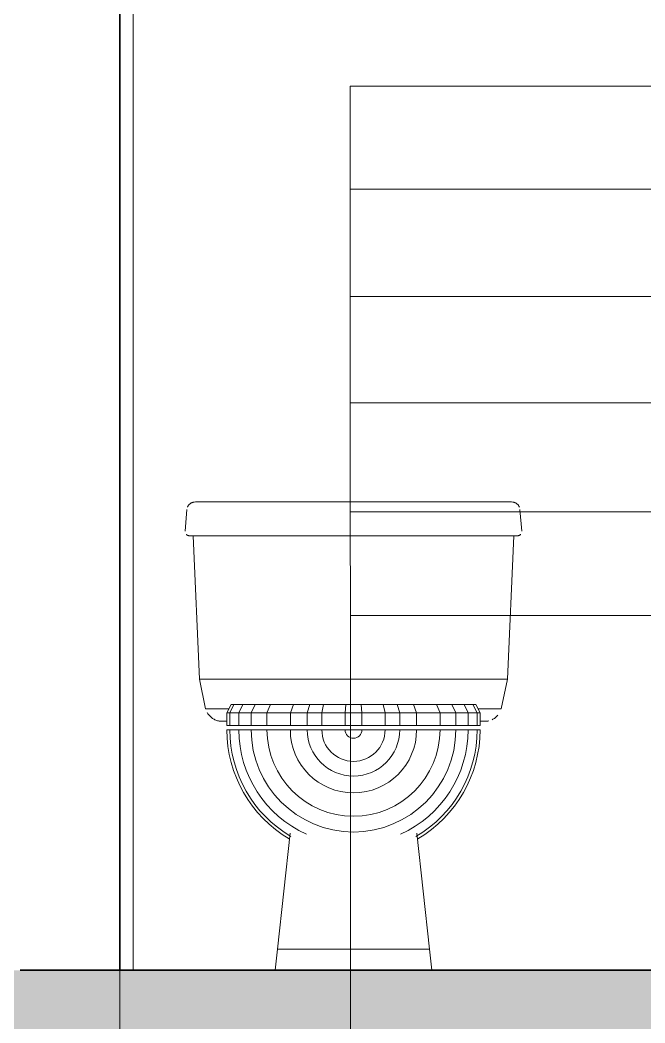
# Model space of a CAD drawing. Header units: millimetres. Extents: x 1373 to 40779, y 1939 to 6439.
# Drawn here: x 25234.3 to 25328.3, y 4767.8 to 4918.8 of the extents above; entities that cross this region are included whole.
import ezdxf

# ---------------------------------------------------------------- set-up
doc = ezdxf.new("R2010")
doc.units = ezdxf.units.MM
doc.linetypes.add('IMPORT-CENTER2', pattern=[112.5, 75, -12.5, 12.5, -12.5])
for name, color, linetype, lineweight in [('A-AREA-IDEN', 2, 'Continuous', 18), ('A-DETL', 6, 'Continuous', 30), ('A-DETL-GENF', 92, 'Continuous', 18), ('A-FLOR-FNSH', 192, 'Continuous', 35), ('A-WALL', 20, 'Continuous', 9), ('A-WALL-FNSH', 113, 'Continuous', 18), ('P-SANR-FIXT', 6, 'Continuous', 18), ('S-GRID', 252, 'IMPORT-CENTER2', 5), ('YAZI', 2, 'Continuous', 18)]:
    doc.layers.add(name, color=color, linetype=linetype, lineweight=lineweight)

# ---------------------------------------------------------------- blocks, each defined once
blk = doc.blocks.new('A$Cb0e8746a')
at = {"layer": 'YAZI', "linetype": 'Continuous', "lineweight": 0}
for p, q in [((0.02, 171.86), (150.05, 171.86)), ((0.02, 171.86), (0.09, 0)), ((150.05, 156.33), (0.02, 156.33)), ((150.05, 140.15), (0.02, 140.15)), ((150.05, 124.15), (0.02, 124.15)), ((150.05, 107.74), (0.02, 107.74)), ((150.05, 92.15), (0, 92.15))]:
    blk.add_line(p, q, dxfattribs=at)

msp = doc.modelspace()

# ---------------------------------------------------------------- hatches: boundary and pattern name
at = {"layer": 'A-DETL-GENF'}
h = msp.add_hatch(dxfattribs=at)
h.set_pattern_fill('ANSI33', color=153, style=0)
h.paths.add_polyline_path([(25859.6, 3863.76), (26010.6, 3863.76), (26010.6, 3875.76), (25234.31, 3875.76), (25234.31, 3825.76), (25259.31, 3825.76), (25259.31, 3863.76), (25834.6, 3863.76), (25834.6, 3825.76), (25859.6, 3825.76)])
h.paths.add_polyline_path([(25859.6, 4163.76), (26010.6, 4163.76), (26010.6, 4175.76), (25234.31, 4175.76), (25234.31, 4125.76), (25259.31, 4125.76), (25259.31, 4163.76), (25834.6, 4163.76), (25834.6, 4125.76), (25859.6, 4125.76)])
h.paths.add_polyline_path([(25859.6, 4463.76), (26010.6, 4463.76), (26010.6, 4475.76), (25234.31, 4475.76), (25234.31, 4425.76), (25259.31, 4425.76), (25259.31, 4463.76), (25834.6, 4463.76), (25834.6, 4425.76), (25859.6, 4425.76)])
h.paths.add_polyline_path([(25859.6, 4763.76), (26010.6, 4763.76), (26010.6, 4775.76), (25234.31, 4775.76), (25106.85, 4775.76), (25106.85, 4763.76), (25234.31, 4763.76), (25234.31, 4725.76), (25259.31, 4725.76), (25259.31, 4763.76), (25834.6, 4763.76), (25834.6, 4725.76), (25859.6, 4725.76)])

# ---------------------------------------------------------------- linework, layer by layer
at = {"layer": 'A-DETL'}
msp.add_lwpolyline([(25234.31, 4775.76), (26010.6, 4775.76), (26010.6, 4763.76), (25859.6, 4763.76), (25859.6, 4725.76), (25834.6, 4725.76), (25834.6, 4763.76), (25259.31, 4763.76), (25259.31, 4725.76), (25234.31, 4725.76), (25234.31, 4763.76)], dxfattribs=at)
at = {"layer": 'A-FLOR-FNSH', "color": 250}
msp.add_line((26010.6, 4775.76), (25234.31, 4775.76), dxfattribs=at)
at = {"layer": 'A-WALL', "lineweight": 35}
msp.add_line((25249.31, 5025.76), (25249.31, 4775.76), dxfattribs=at)
at = {"layer": 'A-WALL-FNSH', "color": 7, "lineweight": 9}
msp.add_line((25251.31, 4775.76), (25251.31, 5025.76), dxfattribs=at)
at = {"layer": 'P-SANR-FIXT', "color": 8}
for p, q in [((25260.69, 4846.24), (25260.68, 4846.24)), ((25260.68, 4846.24), (25260.68, 4846.24)), ((25260.71, 4846.24), (25260.69, 4846.24)), ((25260.74, 4846.24), (25260.71, 4846.24)), ((25260.79, 4846.24), (25260.74, 4846.24)), ((25260.85, 4846.24), (25260.79, 4846.24)), ((25260.92, 4846.24), (25260.85, 4846.24)), ((25261.01, 4846.24), (25260.92, 4846.24)), ((25261.1, 4846.24), (25261.01, 4846.24)), ((25261.21, 4846.24), (25261.1, 4846.24)), ((25261.33, 4846.24), (25261.21, 4846.24)), ((25261.47, 4846.24), (25261.33, 4846.24)), ((25261.61, 4846.24), (25261.47, 4846.24)), ((25268.59, 4846.24), (25261.61, 4846.24)), ((25261.77, 4846.24), (25261.61, 4846.24)), ((25268.59, 4846.24), (25261.61, 4846.24)), ((25261.93, 4846.24), (25261.77, 4846.24)), ((25262.11, 4846.24), (25261.93, 4846.24)), ((25262.29, 4846.24), (25262.11, 4846.24)), ((25262.49, 4846.24), (25262.29, 4846.24)), ((25262.7, 4846.24), (25262.49, 4846.24)), ((25262.91, 4846.24), (25262.7, 4846.24)), ((25263.14, 4846.24), (25262.91, 4846.24)), ((25263.37, 4846.24), (25263.14, 4846.24)), ((25263.61, 4846.24), (25263.37, 4846.24)), ((25263.86, 4846.24), (25263.61, 4846.24)), ((25264.12, 4846.24), (25263.86, 4846.24)), ((25264.39, 4846.24), (25264.12, 4846.24)), ((25264.66, 4846.24), (25264.39, 4846.24)), ((25264.94, 4846.24), (25264.66, 4846.24)), ((25265.22, 4846.24), (25264.94, 4846.24)), ((25265.51, 4846.24), (25265.22, 4846.24)), ((25265.8, 4846.24), (25265.51, 4846.24)), ((25266.1, 4846.24), (25265.8, 4846.24)), ((25266.4, 4846.24), (25266.1, 4846.24)), ((25266.71, 4846.24), (25266.4, 4846.24)), ((25267.02, 4846.24), (25266.71, 4846.24)), ((25267.33, 4846.24), (25267.02, 4846.24)), ((25267.64, 4846.24), (25267.33, 4846.24)), ((25267.96, 4846.24), (25267.64, 4846.24)), ((25268.28, 4846.24), (25267.96, 4846.24)), ((25268.59, 4846.24), (25268.28, 4846.24)), ((25300.34, 4846.24), (25268.59, 4846.24)), ((25300.43, 4846.24), (25300.34, 4846.24)), ((25300.74, 4846.24), (25300.43, 4846.24)), ((25301.06, 4846.24), (25300.74, 4846.24)), ((25301.38, 4846.24), (25301.06, 4846.24)), ((25301.69, 4846.24), (25301.38, 4846.24)), ((25303.41, 4846.24), (25301.61, 4846.24)), ((25303.41, 4846.24), (25301.61, 4846.24)), ((25302, 4846.24), (25301.69, 4846.24)), ((25302.31, 4846.24), (25302, 4846.24)), ((25302.61, 4846.24), (25302.31, 4846.24)), ((25302.91, 4846.24), (25302.61, 4846.24)), ((25303.21, 4846.24), (25302.91, 4846.24)), ((25303.5, 4846.24), (25303.21, 4846.24)), ((25303.79, 4846.24), (25303.5, 4846.24)), ((25304.07, 4846.24), (25303.79, 4846.24)), ((25304.35, 4846.24), (25304.07, 4846.24)), ((25304.62, 4846.24), (25304.35, 4846.24)), ((25304.88, 4846.24), (25304.62, 4846.24)), ((25305.14, 4846.24), (25304.88, 4846.24)), ((25305.39, 4846.24), (25305.14, 4846.24)), ((25305.63, 4846.24), (25305.39, 4846.24)), ((25305.86, 4846.24), (25305.63, 4846.24)), ((25306.08, 4846.24), (25305.86, 4846.24)), ((25307.33, 4846.24), (25306.05, 4846.24)), ((25307.33, 4846.24), (25306.05, 4846.24)), ((25306.29, 4846.24), (25306.08, 4846.24)), ((25306.5, 4846.24), (25306.29, 4846.24)), ((25306.69, 4846.24), (25306.5, 4846.24)), ((25306.88, 4846.24), (25306.69, 4846.24)), ((25307.05, 4846.24), (25306.88, 4846.24)), ((25307.21, 4846.24), (25307.05, 4846.24)), ((25307.36, 4846.24), (25307.21, 4846.24)), ((25307.51, 4846.24), (25307.36, 4846.24)), ((25307.63, 4846.24), (25307.51, 4846.24)), ((25307.75, 4846.24), (25307.63, 4846.24)), ((25307.86, 4846.24), (25307.75, 4846.24)), ((25307.95, 4846.24), (25307.86, 4846.24)), ((25308.03, 4846.24), (25307.95, 4846.24)), ((25308.1, 4846.24), (25308.03, 4846.24)), ((25308.16, 4846.24), (25308.1, 4846.24)), ((25308.2, 4846.24), (25308.16, 4846.24)), ((25308.23, 4846.24), (25308.2, 4846.24)), ((25308.25, 4846.24), (25308.23, 4846.24)), ((25308.26, 4846.24), (25308.25, 4846.24)), ((25259.41, 4845.09), (25259.13, 4841.85)), ((25309.81, 4841.85), (25309.52, 4845.09)), ((25259.76, 4841.16), (25259.77, 4841.16)), ((25259.77, 4841.16), (25259.79, 4841.16)), ((25259.79, 4841.16), (25259.82, 4841.16)), ((25259.82, 4841.16), (25259.87, 4841.16)), ((25259.87, 4841.16), (25259.94, 4841.16)), ((25259.94, 4841.16), (25260.01, 4841.16)), ((25260.01, 4841.16), (25260.1, 4841.16)), ((25260.1, 4841.16), (25260.21, 4841.16)), ((25260.21, 4841.16), (25260.33, 4841.16)), ((25260.33, 4841.16), (25260.46, 4841.16)), ((25260.34, 4841.16), (25261.32, 4819.57)), ((25260.46, 4841.16), (25260.6, 4841.16)), ((25260.6, 4841.16), (25260.76, 4841.16)), ((25260.76, 4841.16), (25260.93, 4841.16)), ((25260.93, 4841.16), (25261.11, 4841.16)), ((25261.11, 4841.16), (25261.3, 4841.16)), ((25261.3, 4841.16), (25261.51, 4841.16)), ((25261.51, 4841.16), (25261.73, 4841.16)), ((25261.73, 4841.16), (25261.95, 4841.16)), ((25261.95, 4841.16), (25262.19, 4841.16)), ((25262.19, 4841.16), (25262.44, 4841.16)), ((25263.36, 4841.16), (25262.37, 4841.16)), ((25262.44, 4841.16), (25262.7, 4841.16)), ((25262.7, 4841.16), (25262.97, 4841.16)), ((25262.97, 4841.16), (25263.24, 4841.16)), ((25263.24, 4841.16), (25263.53, 4841.16)), ((25263.53, 4841.16), (25263.82, 4841.16)), ((25263.82, 4841.16), (25264.12, 4841.16)), ((25264.12, 4841.16), (25264.43, 4841.16)), ((25264.43, 4841.16), (25264.74, 4841.16)), ((25264.74, 4841.16), (25265.07, 4841.16)), ((25265.07, 4841.16), (25265.39, 4841.16)), ((25265.39, 4841.16), (25265.72, 4841.16)), ((25265.72, 4841.16), (25266.06, 4841.16)), ((25266.06, 4841.16), (25266.4, 4841.16)), ((25266.4, 4841.16), (25266.74, 4841.16)), ((25266.74, 4841.16), (25267.09, 4841.16)), ((25267.09, 4841.16), (25267.44, 4841.16)), ((25267.44, 4841.16), (25267.79, 4841.16)), ((25267.79, 4841.16), (25268.14, 4841.16)), ((25268.14, 4841.16), (25268.5, 4841.16)), ((25268.5, 4841.16), (25268.59, 4841.16)), ((25268.59, 4841.16), (25300.34, 4841.16)), ((25300.34, 4841.16), (25300.7, 4841.16)), ((25300.7, 4841.16), (25301.05, 4841.16)), ((25301.05, 4841.16), (25301.4, 4841.16)), ((25301.4, 4841.16), (25301.75, 4841.16)), ((25301.75, 4841.16), (25302.1, 4841.16)), ((25302.1, 4841.16), (25302.44, 4841.16)), ((25302.44, 4841.16), (25302.78, 4841.16)), ((25302.78, 4841.16), (25303.12, 4841.16)), ((25303.12, 4841.16), (25303.45, 4841.16)), ((25303.45, 4841.16), (25303.78, 4841.16)), ((25303.78, 4841.16), (25304.1, 4841.16)), ((25304.1, 4841.16), (25304.42, 4841.16)), ((25304.42, 4841.16), (25304.73, 4841.16)), ((25304.73, 4841.16), (25305.03, 4841.16)), ((25305.03, 4841.16), (25305.33, 4841.16)), ((25305.33, 4841.16), (25305.62, 4841.16)), ((25305.62, 4841.16), (25305.9, 4841.16)), ((25305.9, 4841.16), (25306.17, 4841.16)), ((25306.17, 4841.16), (25306.43, 4841.16)), ((25306.43, 4841.16), (25306.68, 4841.16)), ((25307.57, 4841.16), (25306.57, 4841.16)), ((25306.68, 4841.16), (25306.92, 4841.16)), ((25306.92, 4841.16), (25307.15, 4841.16)), ((25307.15, 4841.16), (25307.37, 4841.16)), ((25307.37, 4841.16), (25307.58, 4841.16)), ((25307.58, 4841.16), (25307.77, 4841.16)), ((25307.62, 4819.57), (25308.6, 4841.16)), ((25307.77, 4841.16), (25307.96, 4841.16)), ((25307.96, 4841.16), (25308.13, 4841.16)), ((25308.13, 4841.16), (25308.29, 4841.16)), ((25308.29, 4841.16), (25308.44, 4841.16)), ((25308.44, 4841.16), (25308.57, 4841.16)), ((25308.57, 4841.16), (25308.7, 4841.16)), ((25308.7, 4841.16), (25308.8, 4841.16)), ((25308.8, 4841.16), (25308.9, 4841.16)), ((25308.9, 4841.16), (25308.98, 4841.16)), ((25308.98, 4841.16), (25309.05, 4841.16)), ((25309.05, 4841.16), (25309.1, 4841.16)), ((25309.1, 4841.16), (25309.14, 4841.16)), ((25309.14, 4841.16), (25309.16, 4841.16)), ((25309.16, 4841.16), (25309.17, 4841.16)), ((25309.17, 4841.16), (25309.17, 4841.16)), ((25261.32, 4819.57), (25262.23, 4815.11)), ((25268.59, 4819.57), (25261.32, 4819.57)), ((25268.59, 4819.57), (25300.34, 4819.57)), ((25307.62, 4819.57), (25300.34, 4819.57)), ((25306.7, 4815.11), (25307.62, 4819.57)), ((25265.69, 4815.11), (25262.23, 4815.11)), ((25265.42, 4814.48), (25266.05, 4815.76)), ((25265.42, 4814.49), (25265.86, 4814.49)), ((25265.42, 4812.59), (25265.42, 4814.49)), ((25265.86, 4814.48), (25266.49, 4815.76)), ((25265.87, 4814.49), (25267.23, 4814.49)), ((25266.05, 4815.76), (25266.49, 4815.76)), ((25266.49, 4815.76), (25267.83, 4815.76)), ((25267.23, 4814.48), (25267.83, 4815.76)), ((25267.23, 4814.49), (25269.08, 4814.49)), ((25267.83, 4815.76), (25269.66, 4815.76)), ((25269.08, 4814.48), (25269.66, 4815.76)), ((25269.08, 4814.49), (25271.44, 4814.49)), ((25269.08, 4812.59), (25269.08, 4814.49)), ((25269.66, 4815.76), (25272, 4815.76)), ((25271.44, 4814.48), (25272, 4815.76)), ((25271.45, 4814.49), (25274.97, 4814.49)), ((25272, 4815.76), (25275.46, 4815.76)), ((25274.97, 4814.49), (25275.46, 4815.76)), ((25274.97, 4814.49), (25277.51, 4814.49)), ((25275.46, 4815.76), (25277.9, 4815.76)), ((25277.51, 4814.49), (25277.9, 4815.76)), ((25277.51, 4814.49), (25279.71, 4814.49)), ((25277.51, 4812.59), (25277.51, 4814.49)), ((25277.9, 4815.76), (25279.98, 4815.76)), ((25279.71, 4814.49), (25279.98, 4815.76)), ((25279.71, 4814.49), (25283.2, 4814.49)), ((25279.71, 4812.59), (25279.71, 4814.49)), ((25279.98, 4815.76), (25283.31, 4815.76)), ((25283.2, 4814.49), (25283.31, 4815.76)), ((25283.2, 4814.49), (25285.74, 4814.49)), ((25283.31, 4815.76), (25285.63, 4815.76)), ((25285.74, 4814.49), (25285.63, 4815.76)), ((25285.63, 4815.76), (25288.96, 4815.76)), ((25285.74, 4814.49), (25289.22, 4814.49)), ((25285.74, 4812.59), (25285.74, 4814.49)), ((25289.22, 4814.49), (25288.96, 4815.76)), ((25288.96, 4815.76), (25291.04, 4815.76)), ((25289.23, 4814.49), (25291.42, 4814.49)), ((25291.42, 4814.49), (25291.04, 4815.76)), ((25291.04, 4815.76), (25293.48, 4815.76)), ((25291.43, 4814.49), (25293.97, 4814.49)), ((25293.96, 4814.49), (25293.48, 4815.76)), ((25293.48, 4815.76), (25296.94, 4815.76)), ((25293.97, 4814.49), (25297.49, 4814.49)), ((25293.97, 4812.59), (25293.97, 4814.49)), ((25297.49, 4814.48), (25296.94, 4815.76)), ((25296.94, 4815.76), (25299.27, 4815.76)), ((25297.49, 4814.49), (25299.86, 4814.49)), ((25297.49, 4812.59), (25297.49, 4814.49)), ((25299.86, 4814.48), (25299.27, 4815.76)), ((25299.27, 4815.76), (25301.1, 4815.76)), ((25299.86, 4814.49), (25301.7, 4814.49)), ((25299.86, 4812.59), (25299.86, 4814.49)), ((25301.71, 4814.48), (25301.1, 4815.76)), ((25301.1, 4815.76), (25302.45, 4815.76)), ((25301.71, 4814.49), (25303.07, 4814.49)), ((25303.07, 4814.48), (25302.45, 4815.76)), ((25302.45, 4815.76), (25302.88, 4815.76)), ((25303.52, 4814.48), (25302.88, 4815.76)), ((25303.07, 4814.49), (25303.52, 4814.49)), ((25303.07, 4812.59), (25303.07, 4814.49)), ((25306.7, 4815.11), (25303.25, 4815.11)), ((25303.52, 4812.59), (25303.52, 4814.49)), ((25264.69, 4813.22), (25264.69, 4813.22)), ((25264.69, 4813.22), (25264.7, 4813.22)), ((25264.7, 4813.22), (25264.71, 4813.22)), ((25264.71, 4813.22), (25264.74, 4813.22)), ((25264.74, 4813.22), (25264.76, 4813.22)), ((25264.76, 4813.22), (25264.8, 4813.22)), ((25264.8, 4813.22), (25264.84, 4813.22)), ((25264.84, 4813.22), (25264.89, 4813.22)), ((25264.89, 4813.22), (25264.94, 4813.22)), ((25264.94, 4813.22), (25265, 4813.22)), ((25265, 4813.22), (25265.06, 4813.22)), ((25265.06, 4813.22), (25265.13, 4813.22)), ((25265.13, 4813.22), (25265.2, 4813.22)), ((25265.2, 4813.22), (25265.28, 4813.22)), ((25265.28, 4813.22), (25265.37, 4813.22)), ((25265.86, 4814.48), (25265.42, 4814.48)), ((25267.23, 4814.48), (25265.86, 4814.48)), ((25265.86, 4812.59), (25265.86, 4814.48)), ((25269.08, 4814.48), (25267.23, 4814.48)), ((25267.23, 4812.59), (25267.23, 4814.48)), ((25271.44, 4814.48), (25269.08, 4814.48)), ((25274.97, 4814.48), (25271.44, 4814.48)), ((25271.44, 4812.59), (25271.44, 4814.48)), ((25277.51, 4814.48), (25274.97, 4814.48)), ((25274.97, 4812.59), (25274.97, 4814.48)), ((25279.71, 4814.48), (25277.51, 4814.48)), ((25283.2, 4814.48), (25279.71, 4814.48)), ((25285.74, 4814.48), (25283.2, 4814.48)), ((25283.2, 4812.59), (25283.2, 4814.48)), ((25289.23, 4814.48), (25285.74, 4814.48)), ((25291.43, 4814.48), (25289.23, 4814.48)), ((25289.23, 4812.59), (25289.23, 4814.48)), ((25293.97, 4814.48), (25291.43, 4814.48)), ((25291.43, 4812.59), (25291.43, 4814.48)), ((25297.49, 4814.48), (25293.97, 4814.48)), ((25299.86, 4814.48), (25297.49, 4814.48)), ((25301.71, 4814.48), (25299.86, 4814.48)), ((25303.07, 4814.48), (25301.71, 4814.48)), ((25301.71, 4812.59), (25301.71, 4814.48)), ((25303.52, 4814.48), (25303.07, 4814.48)), ((25303.54, 4813.22), (25303.63, 4813.22)), ((25303.63, 4813.22), (25303.71, 4813.22)), ((25303.71, 4813.22), (25303.79, 4813.22)), ((25303.79, 4813.22), (25303.86, 4813.22)), ((25303.86, 4813.22), (25303.92, 4813.22)), ((25303.92, 4813.22), (25303.98, 4813.22)), ((25303.98, 4813.22), (25304.04, 4813.22)), ((25304.04, 4813.22), (25304.08, 4813.22)), ((25304.08, 4813.22), (25304.13, 4813.22)), ((25304.13, 4813.22), (25304.16, 4813.22)), ((25304.16, 4813.22), (25304.19, 4813.22)), ((25304.19, 4813.22), (25304.21, 4813.22)), ((25304.21, 4813.22), (25304.23, 4813.22)), ((25304.23, 4813.22), (25304.24, 4813.22)), ((25304.24, 4813.22), (25304.25, 4813.22)), ((25265.86, 4812.59), (25265.42, 4812.59)), ((25265.42, 4811.95), (25265.86, 4811.95)), ((25267.23, 4812.59), (25265.86, 4812.59)), ((25265.86, 4811.95), (25267.23, 4811.95)), ((25269.08, 4812.59), (25267.23, 4812.59)), ((25267.23, 4811.95), (25269.08, 4811.95)), ((25271.44, 4812.59), (25269.08, 4812.59)), ((25269.08, 4811.95), (25271.44, 4811.95)), ((25274.97, 4812.59), (25271.44, 4812.59)), ((25271.44, 4811.95), (25274.97, 4811.95)), ((25277.51, 4812.59), (25274.97, 4812.59)), ((25274.97, 4811.95), (25277.51, 4811.95)), ((25279.71, 4812.59), (25277.51, 4812.59)), ((25277.51, 4811.95), (25279.71, 4811.95)), ((25283.2, 4812.59), (25279.71, 4812.59)), ((25279.71, 4811.95), (25283.2, 4811.95)), ((25285.74, 4812.59), (25283.2, 4812.59)), ((25283.2, 4811.95), (25284.47, 4811.95)), ((25284.47, 4811.95), (25285.74, 4811.95)), ((25289.23, 4812.59), (25285.74, 4812.59)), ((25285.74, 4811.95), (25289.23, 4811.95)), ((25291.43, 4812.59), (25289.23, 4812.59)), ((25289.23, 4811.95), (25291.43, 4811.95)), ((25293.97, 4812.59), (25291.43, 4812.59)), ((25291.43, 4811.95), (25293.97, 4811.95)), ((25297.49, 4812.59), (25293.97, 4812.59)), ((25293.97, 4811.95), (25297.49, 4811.95)), ((25299.86, 4812.59), (25297.49, 4812.59)), ((25297.49, 4811.95), (25299.86, 4811.95)), ((25301.71, 4812.59), (25299.86, 4812.59)), ((25299.86, 4811.95), (25301.71, 4811.95)), ((25303.07, 4812.59), (25301.71, 4812.59)), ((25301.71, 4811.95), (25303.07, 4811.95)), ((25303.52, 4812.59), (25303.07, 4812.59)), ((25303.07, 4811.95), (25303.52, 4811.95)), ((25274.94, 4796.4), (25273.04, 4778.93)), ((25295.9, 4778.93), (25293.99, 4796.4)), ((25273.04, 4778.93), (25272.69, 4775.76)), ((25273.04, 4778.93), (25273.6, 4778.93)), ((25273.6, 4778.93), (25273.04, 4778.93)), ((25273.6, 4778.93), (25275.22, 4778.93)), ((25275.22, 4778.93), (25273.6, 4778.93)), ((25275.22, 4778.93), (25277.75, 4778.93)), ((25277.75, 4778.93), (25275.22, 4778.93)), ((25277.75, 4778.93), (25280.94, 4778.93)), ((25280.94, 4778.93), (25277.75, 4778.93)), ((25280.94, 4778.93), (25284.47, 4778.93)), ((25284.47, 4778.93), (25280.94, 4778.93)), ((25284.47, 4778.93), (25288, 4778.93)), ((25295.34, 4778.93), (25284.47, 4778.93)), ((25288, 4778.93), (25291.19, 4778.93)), ((25291.19, 4778.93), (25293.71, 4778.93)), ((25293.71, 4778.93), (25295.34, 4778.93)), ((25295.34, 4778.93), (25295.9, 4778.93)), ((25295.9, 4778.93), (25295.34, 4778.93)), ((25296.24, 4775.76), (25295.9, 4778.93))]:
    msp.add_line(p, q, dxfattribs=at)
for radius, start, end in [(19.05, 180, 239.5183), (18.61, 180, 239.6408), (17.24, 180, 245.7328), (15.39, 180, 0), (13.02, 180, 0), (9.5, 180, 0), (6.96, 180, 0), (4.76, 180, 0), (1.27, 180, 0), (17.24, 294.2672, 0), (18.61, 300.3592, 0), (19.05, 300.4817, 0)]:
    msp.add_arc((25284.47, 4811.95), radius, start, end, dxfattribs=at)
for points, knots in [([(25260.68, 4846.24), (25260.57, 4846.24), (25260.41, 4846.23), (25260.21, 4846.16), (25260.07, 4846.1), (25259.94, 4846.01), (25259.82, 4845.91), (25259.71, 4845.8), (25259.63, 4845.7), (25259.57, 4845.61), (25259.53, 4845.53), (25259.51, 4845.47), (25259.49, 4845.44)], [0, 0, 0, 0, 0.1666667, 0.25, 0.3333333, 0.4166667, 0.5, 0.5833333, 0.6666667, 0.7083333, 0.75, 0.8050375, 0.8050375, 0.8050375, 0.8050375]), ([(25309.44, 4845.44), (25309.42, 4845.47), (25309.4, 4845.53), (25309.36, 4845.61), (25309.31, 4845.7), (25309.23, 4845.8), (25309.12, 4845.91), (25308.99, 4846.01), (25308.86, 4846.1), (25308.73, 4846.16), (25308.53, 4846.23), (25308.37, 4846.24), (25308.26, 4846.24)], [-0.8050375, -0.8050375, -0.8050375, -0.8050375, -0.75, -0.7083333, -0.6666667, -0.5833333, -0.5, -0.4166667, -0.3333333, -0.25, -0.1666667, 0, 0, 0, 0]), ([(25259.29, 4841.37), (25259.3, 4841.36), (25259.32, 4841.35), (25259.35, 4841.32), (25259.39, 4841.28), (25259.45, 4841.25), (25259.5, 4841.22), (25259.57, 4841.19), (25259.65, 4841.17), (25259.72, 4841.16), (25259.76, 4841.16)], [0.5, 0.5, 0.5, 0.5, 0.53125, 0.5625, 0.625, 0.6875, 0.75, 0.8125, 0.875, 1, 1, 1, 1]), ([(25309.17, 4841.16), (25309.22, 4841.16), (25309.29, 4841.17), (25309.37, 4841.19), (25309.43, 4841.22), (25309.49, 4841.25), (25309.54, 4841.28), (25309.59, 4841.32), (25309.62, 4841.35), (25309.64, 4841.36), (25309.64, 4841.37)], [-1, -1, -1, -1, -0.875, -0.8125, -0.75, -0.6875, -0.625, -0.5625, -0.53125, -0.5, -0.5, -0.5, -0.5]), ([(25262.45, 4814.57), (25262.49, 4814.49), (25262.58, 4814.34), (25262.74, 4814.13), (25262.93, 4813.93), (25263.14, 4813.75), (25263.37, 4813.59), (25263.61, 4813.46), (25263.87, 4813.35), (25264.23, 4813.25), (25264.5, 4813.22), (25264.69, 4813.22)], [0.1752548, 0.1752548, 0.1752548, 0.1752548, 0.25, 0.3333333, 0.4166667, 0.5, 0.5833333, 0.6666667, 0.75, 0.8333333, 1, 1, 1, 1])]:
    msp.add_open_spline(points, degree=3, knots=knots, dxfattribs=at)
for points in [[(25304.25, 4813.22), (25304.44, 4813.22), (25304.63, 4813.24), (25304.81, 4813.28)], [(25305.32, 4813.46), (25305.4, 4813.5), (25305.56, 4813.59), (25305.8, 4813.75), (25306.01, 4813.93), (25306.14, 4814.06), (25306.19, 4814.13)]]:
    msp.add_open_spline(points, degree=3, dxfattribs=at)
at = {"layer": 'S-GRID', "lineweight": 18}
msp.add_line((25249.31, 2740.57), (25249.31, 5601.39), dxfattribs=at)

# ---------------------------------------------------------------- block references
at = {"layer": 'A-AREA-IDEN'}
msp.add_blockref('A$Cb0e8746a', (25283.96, 4737), dxfattribs=at)

doc.saveas('drawing.dxf')
